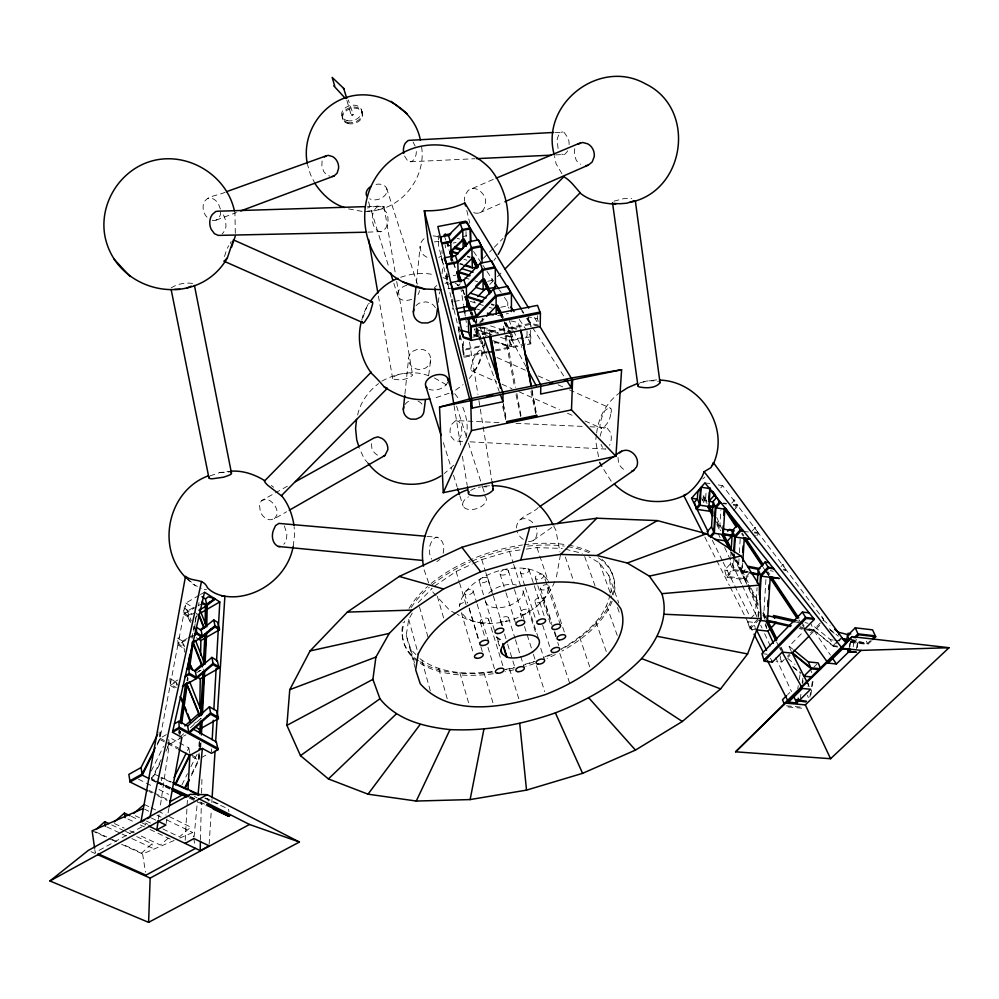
<?xml version="1.0" encoding="UTF-8"?>
<svg xmlns="http://www.w3.org/2000/svg" width="999" height="999" viewBox="0 0 999 999"><rect width="100%" height="100%" fill="white"/><g stroke="black" fill="none" stroke-linecap="round" stroke-linejoin="round"><path stroke-width="0.75" stroke-dasharray="5 3.75" d="M492.669 340.572L511.575 346.678L511.588 336.413L512.887 336.151L512.887 337.25L511.588 337.512L510.239 334.84M525.986 366.583L512.05 340.497L512.062 334.29M512.062 332.729L512.062 328.072L509.315 320.579M530.794 343.843L526.997 336.588L527.047 331.019L530.869 336.713L530.794 343.843L526.236 344.755M538.286 321.366L537.3 318.681L528.059 316.833L530.432 323.351L530.219 342.919L523.051 344.368M199.076 753.021L198.976 758.965L190.996 775.149M199.176 747.09L199.263 741.146M537.3 318.681L537.35 315.721M200.462 839.734L201.361 802.472M201.598 793.156L201.973 777.622M235.314 233.379L234.915 212.387M199.088 746.016L199.338 741.395M199.75 746.378L199.912 743.293M200.012 748.501L200.337 742.344M200.749 747.314L200.986 742.694M185.202 840.284L187.475 798.626M211.513 752.01L211.676 748.913M705.993 493.269L705.594 499.862L706.743 502.135M719.779 527.759L720.841 510.002M747.739 571.453L732.654 569.467L730.369 563.873L730.731 557.829M730.818 556.318L731.093 551.773M733.566 554.308L732.654 569.467L726.398 576.273L726.897 577.385L744.767 579.682L751.086 572.877M738.998 558.741L738.636 564.772L741.62 570.641L749.824 572.315M739.36 552.709L740.184 539.135M741.62 570.641L742.095 562.924M756.905 616.858L755.481 613.398L757.055 587.649M758.041 616.133L758.416 610.064M765.921 579.52L763.81 614.173L765.659 617.807M726.897 577.385L733.191 570.529L733.865 559.89M733.953 558.366L734.24 553.808M742.707 563.111L742.17 571.703L749.65 573.201M758.603 617.22L759.09 609.615M209.141 844.28L211.313 810.189M211.8 802.447L212 799.337M191.396 775.599L198.863 760.214L199.525 753.159M194.093 836.987L197.427 801.26M168.731 739.41L169.268 744.467L159.94 808.553M404.92 393.981L408.566 358.653M416.358 283.067L420.129 246.491M157.193 744.979L159.902 739.485L160.802 730.831M220.579 212.05C221.091 216.758 216.771 221.99 211.825 220.205M322.053 160.976L321.853 166.284L323.751 171.528A10.777 7.655 62.5 0 0 329.807 176.149M428.696 375.112L430.706 359.777A11.014 10.514 -11.9 0 0 422.839 349.463L417.095 349.425L412.063 351.623A11.014 10.177 26.8 0 0 409.852 363.986L411.538 366.196A10.789 8.779 12 0 0 419.293 369.505L424.887 368.381A10.789 9.116 -14.1 0 0 430.244 362.425L430.706 359.777M438.224 302.597L439.622 291.958M442.02 273.714L443.419 263.074M596.465 434.515L595.641 440.684L598.763 458.154M596.678 432.979C598.301 417.707 606.455 402.797 618.706 393.531M178.546 733.154L178.983 730.082M192.108 638.398L193.831 626.311M179.221 733.516L179.658 730.444M193.831 631.243L196.416 613.111M179.408 734.078L179.857 731.006M187.038 680.694L187.462 677.709M194.455 628.721L195.317 622.677M195.529 621.166L196.616 613.623M179.658 733.928L180.032 731.343M187.325 680.219L187.7 677.572M180.082 734.44L180.519 731.368M187.687 681.068L188.112 678.096M196.828 617.032L197.253 614.01M560.439 554.795L556.081 578.896M158.391 819.242L159.053 814.66M415.259 668.319L406.243 635.339L408.703 619.343L412.375 612.887M198.526 605.494L198.976 602.584M849.2 647.577L849.912 643.081M849.824 646.965L850.536 642.457L853.471 639.56M853.171 646.84L853.895 642.245M856.505 648.713L857.492 642.407L855.881 638.811M857.179 647.777L857.879 643.281L851.048 641.508M797.789 688.673L798.263 685.689M799.237 679.707L800.449 672.227M802.197 682.642L802.934 678.146M800.311 698.051L800.911 694.33M802.634 683.753L803.121 680.731M808.104 686.625L808.578 683.641M809.864 697.027L810.589 692.557M811.55 686.575L812.524 680.606M810.788 695.092L813.448 678.658M465.984 437.787C468.756 426.885 466.421 414.922 461.75 404.857M484.453 342.769C483.404 356.056 477.972 368.494 469.193 378.496M166.134 823.476L166.958 818.943M168.069 812.911L168.893 808.378M157.28 743.718L160.027 738.211L170.13 685.414L177.647 681.131M185.627 640.396L177.884 644.855L170.354 684.24L176.261 687.599M196.703 606.655L183.741 614.173L178.097 643.718L183.454 646.915L184.59 649.775M199.176 595.292L185.876 603.034L183.966 613.061L188.012 615.559L190.784 622.539M574.775 148.676L574.238 154.495L576.261 160.24A11.726 9.316 60.1 0 0 580.644 164.236M357.642 414.947C360.302 402.435 368.419 391.146 378.584 383.579M361.75 320.142L363.174 314.585L367.782 304.683L369.343 303.134M293.207 546.391L294.643 534.078L294.106 526.71M561.475 648.875C582.317 636.363 604.894 619.63 610.039 594.43M610.451 592.981L611.251 590.097L608.828 575.399L599.5 562.949L588.948 556.78M230.307 243.506L231.169 241.508M367.757 304.757L365.659 309.827A11.439 1.124 -69.8 0 0 362.375 319.942M224.488 256.493L225.324 253.983A11.426 4.308 -67.5 0 1 228.759 245.717M155.994 782.105L151.811 779.994L159.952 763.423M165.946 751.236L169.268 744.467L181.905 737.387M181.93 784.889L187.462 773.701M190.921 766.708L197.827 752.734L198.976 758.965L191.246 754.844M187.475 750.599L188.811 747.901L168.294 736.887M161.189 759.64L151.623 778.833L158.192 782.155M167.345 747.314L169.393 743.206M151.236 771.041L163.511 746.453M554.67 581.605C540.546 617.719 490.309 635.464 457.317 614.31M542.732 600.586L547.302 593.418L548.851 585.776A4.433 2.398 -18.3 0 0 542.307 585.814A4.433 2.398 -18.3 0 0 542.207 589.909A4.433 2.398 -18.3 0 0 548.826 587.075M493.993 260.402L495.679 257.992M706.892 501.51L704.145 496.041L702.584 496.528L706.705 504.732M720.791 487.837L722.702 485.651L737.237 504.945L735.164 507.255M731.755 503.184L734.477 500.112L737.237 504.945L731.193 504.02M733.728 510.501L737.899 505.819L758.091 532.604L755.331 535.639M440.035 559.265L436.838 561.675M752.247 530.968L755.256 527.659L758.091 532.604L753.583 531.955M749.5 572.939L744.267 578.583L726.398 576.273L724.625 570.154L730.369 563.873M756.917 535.551L758.778 533.516L786.001 569.63L783.865 571.878M287.412 486.188L261.701 500.511L259.353 504.058L260.327 511.688A11.076 8.604 60.6 0 0 270.392 519.792L274.438 518.731L286.563 511.788M733.478 557.317L740.546 571.203L741.121 570.579M740.546 571.203L742.132 570.716L736.475 559.602M758.029 605.531L741.083 572.265L741.658 571.64L758.328 604.27M741.47 572.365L742.469 572.489L746.315 568.331M479.595 322.402L483.741 317.994M781.068 566.608L783.054 564.51L786.001 569.63L783.129 569.243M480.556 322.689L484.715 318.294M453.758 465.184L444.355 473.551M756.493 629.845L749.974 629.108L747.614 621.665L749.587 619.605M750.574 618.568L755.481 613.398M757.854 619.168L749.462 627.971L755.931 628.696M749.974 629.108L758.416 620.267M791.071 650.911L789.11 646.216L803.708 631.38M483.391 258.329L493.194 248.389M494.28 247.277L502.997 238.436M489.797 284.403L493.069 281.094M497.427 276.673L502.872 271.154M418.256 602.559L432.267 588.374M784.252 659.49L781.83 661.95L776.111 661.363M787.387 656.318L789.472 654.208M810.639 632.792L823.676 619.592L820.566 614.248L819.542 614.123M787.999 657.379L790.097 655.257M810.027 635.102L820.703 624.313M837.449 641.321L833.091 645.654L813.598 629.795L811.013 623.95M838.536 640.234L840.721 638.074M809.028 628.808L813.548 629.845L833.466 646.515L837.824 642.182M838.91 641.096L841.096 638.935M813.923 667.095L817.082 663.948M787.712 694.542L789.797 692.482M274.438 518.731L276.823 515.197L276.873 510.139A11.076 7.043 55.3 0 0 268.194 499.812L265.946 499.288L261.701 500.511M870.391 640.646L867.444 643.531L850.149 641.583M850.536 642.457L867.831 644.392L871.765 640.559M538.299 507.542C532.117 514.298 518.381 515.946 516.608 526.261A12.163 10.09 54.2 0 0 516.633 529.22M136.726 836.625L152.01 843.78L141.708 852.996L122.14 844.018M180.232 736.812L183.641 733.778M190.434 727.734L196.104 722.689M197.24 721.678L201.061 718.281L200.999 719.542M528.496 541.458C535.789 542.307 538.661 533.591 536.301 527.872M168.032 838.361L160.315 845.042L138.112 834.627M702.697 478.933L704.844 477.11M203.234 669.08L203.759 669.417M436.813 285.502L434.615 287.512A12.912 2.123 -3.6 0 0 435.739 288.536M535.626 607.392L537.212 606.118M455.544 390.122L463.111 384.665M533.341 540.384L554.932 525.324M210.052 475.924L219.468 472.639L229.982 471.291M434.428 586.188L456.118 571.478L472.315 563.973M225.212 192.158C217.907 196.029 203.284 195.404 203.097 206.643A11.576 9.166 70.3 0 0 209.503 219.156M493.269 179.395L468.306 190.235L465.209 194.917L464.51 197.989A12.712 10.952 69.1 0 0 464.56 201.261M200.499 594.517L204.495 592.195M193.044 607.779L183.966 613.061L183.416 607.604L185.202 606.568M197.989 605.906L201.873 603.646M191.783 613.374L188.012 615.559L186.913 609.777L183.416 607.604M183.741 614.173L187.849 616.695L195.379 612.337M187.163 638.486L178.097 643.718L177.56 638.136L179.37 637.087M188.461 637.749L192.345 635.501M190.797 637.412L194.668 635.177M177.897 679.944L170.354 684.24L169.83 678.471L171.653 677.422M198.589 671.328L200.387 670.304M196.791 672.639L201.86 669.755M158.941 731.88L160.027 738.211L166.408 734.627M194.056 723.438L196.616 722.002M183.491 736.188L185.914 734.827M473.676 212.612C484.115 216.596 488.886 201.348 483.179 194.368A12.712 9.565 60.1 0 0 470.492 188.961M201.486 757.579L207.755 754.095M496.578 637.05C505.856 642.232 500.599 642.032 496.578 637.05L499.325 645.966M381.88 381.143C395.866 373.326 413.324 369.83 428.683 375.761M449.088 393.219L434.053 398.339M475.062 488.224L472.639 489.348A12.55 3.684 -15.8 0 0 470.529 490.634M473.663 563.349L481.755 559.59L509.428 551.423L520.142 549.949M613.973 201.149L623.701 198.664L631.755 198.489M544.855 656.88L550.461 654.345M479.433 212.899L503.459 202.347M121.578 844.305L142.595 853.958L174.101 840.496M179.82 838.049L192.707 832.542L193.481 836.862M398.251 374.6L396.241 375.449A10.152 2.335 -16.1 0 0 393.394 379.096C399.675 380.544 407.829 379.807 412.599 375.212A10.152 2.098 -3.9 0 0 406.131 373.451L403.758 373.489M520.367 519.667L522.514 518.806A12.163 8.529 50.7 0 1 534.178 524.2M215.996 220.192L236.388 212.55M364.922 211.701L375.437 210.614L380.294 209.116A10.377 1.536 -15.9 0 0 383.279 206.393L377.572 206.006L367.432 207.942M499.013 422.565L455.794 420.567L451.885 424.063A10.24 6.781 -87.7 0 0 451.061 436.6L454.87 440.946L463.961 441.496M505.044 669.58L513.798 667.632M525.124 664.26L535.027 661.326M656.655 379.895L645.866 381.193L641.021 382.942A11.101 2.922 -14.2 0 0 639.335 383.978M639.959 382.817L645.866 381.193M400.636 277.31C411.588 273.514 423.726 271.953 435.015 275.1M378.196 209.902C406.081 203.784 426.436 173.926 421.428 145.779M462.312 236.863L466.558 235.677M452.959 287.787L446.141 289.123M445.042 283.316L448.314 282.455M368.044 232.155L382.43 231.493L385.651 228.247A12.8 8.816 86.5 0 0 386.7 212.824L381.743 206.693L367.545 206.556M473.426 334.79L530.432 323.351L539.772 325.374M473.813 335.739L530.856 324.3L538.873 326.236M473.851 335.964L476.673 335.402L481.031 336.813M472.752 337.2L476.998 336.351L479.857 337.275M482.367 342.295L481.056 342.557L481.068 343.656L482.38 343.394L482.367 342.295L477.809 329.046M505.631 335.901L511.588 336.963L510.289 334.365M486.775 352.722L463.998 357.317L463.773 356.331L462.475 349.575L485.202 345.005M494.293 343.169L498.851 342.257L509.965 347.015L509.952 337.287M500.574 337.362L509.278 340.159L526.997 336.588M463.998 357.317L463.811 350.212L482.754 346.403L482.654 340.297M512.05 340.497L523.638 338.174M525.074 337.874L530.869 336.713M487.612 351.523L463.773 356.331L463.361 341.496M495.067 350.012L521.615 344.655M495.879 350.886L524.712 345.067M500.674 307.267L507.779 305.856L509.015 308.304M497.752 315.584L508.391 313.461M454.483 301.461L462.974 299.787M450.124 283.654L447.365 284.203L445.966 277.06L456.031 275.087M487.662 281.293L491.895 280.457L493.094 282.829M453.096 243.032L456.006 242.47M555.581 154.945L564.772 154.333L567.232 151.648A11.289 6.968 85.8 0 0 568.306 149.388M419.967 658.716C440.534 673.875 468.469 674.837 493.007 671.415M526.273 549.1L536.987 547.627L562.362 548.439M219.468 472.639L229.545 471.89M478.321 487.237L480.494 486.963M434.365 241.895L438.936 241.383M484.552 486.213L490.759 485.639M555.132 132.38L564.248 132.505L568.094 138.112A11.289 6.968 85.8 0 1 568.955 146.716M404.52 155.994L407.155 160.09L410.102 161.763L475.099 158.716M372.502 210.976L370.067 211.064A10.39 1.286 -3.9 0 1 367.682 211.064M648.95 380.806L651.61 380.769A11.101 2.398 -2.4 0 1 658.453 381.581M481.83 486.788L484.79 486.788A12.55 3.322 -3.4 0 1 490.184 487.437M443.106 553.309A12.238 8.142 -84.7 0 0 442.52 542.157L439.585 538.199L436.288 537.287A12.238 6.206 -79.9 0 0 429.445 547.702L429.707 554.058L431.655 559.153M515.984 423.339L583.891 426.461M590.059 426.748L606.768 427.634L610.339 432.205A10.777 6.543 -87.9 0 1 609.527 445.317M470.142 441.833L605.906 449.063L602.797 448.014L601.023 444.368M204.233 589.597L206.518 589.71M427.085 536.363L437.962 537.325M786.5 705.818L802.035 707.205L802.472 708.254L785.376 706.743M763.236 653.808L767.257 654.233M362.088 211.388L348.489 208.891M837.324 646.128L833.091 645.654L830.506 639.722L812.199 624.837M833.466 646.515L837.699 646.977M455.794 420.567L459.041 421.628L460.064 423.101L461.65 427.51L461.875 432.804A10.24 5.195 -82 0 1 456.256 441.083M830.506 639.722L833.328 640.047M834.739 640.197L840.371 640.834L841.42 643.194M747.614 621.665L752.746 622.265L755.294 627.409M806.43 629.02L813.548 629.845M805.219 629.782L814.222 630.856L830.419 655.069M433.129 235.889L436.401 236.313A12.587 11.801 -9.3 0 1 438.461 237.025M733.191 570.529L749.687 572.689M741.083 572.265L742.669 571.778L750.436 587.012M724.625 570.154L727.222 570.504M783.853 570.179L786.7 570.554L823.676 619.592M782.042 564.373L783.054 564.51M743.805 531.356L748.301 532.005M754.282 532.867L758.778 533.516M754.257 527.509L755.256 527.659M701.922 499.825L706.343 500.499M721.328 503.309L727.359 504.22M733.378 505.132L737.899 505.819M733.491 499.962L734.477 500.112M704.145 496.041L703.146 495.891L707.017 503.508M704.932 482.854L710.863 483.791M718.256 484.952L722.702 485.651M723.688 502.997L726.56 503.484M770.266 570.679L773.201 571.266M482.33 623.176L473.051 621.203L465.821 617.532L461.151 612.375M510.789 320.904L518.131 322.527L520.054 327.897M795.991 620.579L798.988 621.253M805.007 622.602L808.004 623.276M794.754 621.815L800.748 623.176M380.519 231.88C373.526 230.682 371.728 221.516 372.465 215.472A12.8 7.03 -85.7 0 1 379.907 206.169M799.987 626.76L802.996 627.447M800.062 627.797L806.705 629.258M808.216 629.607L812.749 630.644M799.175 628.571L802.197 629.258M511.65 327.123L520.541 329.233M565.209 549.138L582.255 553.359M482.604 327.16L488.024 328.559L490.347 335.289L482.155 333.029L482.629 338.773M850.624 639.198L867.444 643.531L866.37 641.133M850.998 640.047L867.831 644.392M851.897 640.971L857.492 642.407M512.062 328.072L516.533 329.258M457.23 238.336L459.64 239.061M467.42 256.83L469.905 257.58M447.315 244.867L450.212 245.742M467.395 256.094L470.254 256.968M463.898 259.265L466.858 260.165M459.752 264.073L462.549 264.922M482.542 333.991L489.423 336.076M460.002 263.399L462.974 264.31M464.71 277.772L469.043 279.108M474.825 280.894L477.709 281.793M491.283 304.67L493.868 305.482M561.688 154.071L563.324 154.583M491.421 303.958L494.28 304.845M470.229 301.336L483.366 305.469M489.198 307.305L492.12 308.229M476.76 308.966L479.682 309.89M490.497 325.874L508.978 331.78M480.382 326.96L498.214 332.679M507.13 335.539L511.588 336.963M478.246 327.123L498.426 333.591M491.883 334.565L474.488 328.971L476.673 335.402L476.523 327.784M494.193 341.908L509.965 347.015M442.982 277.622L448.613 279.52M434.428 377.959L445.067 383.978L448.439 387.1M186.438 578.246L193.481 584.552L201.423 588.361M471.266 370.641L496.853 381.968M501.998 384.253L511.963 388.661M519.093 391.82L559.39 409.64M567.519 413.249L575.012 416.571M584.964 420.966L601.71 428.384M481.343 350.537L481.793 351.548A11.251 1.773 -69.8 0 1 478.633 363.211L476.411 368.181L473.264 370.691A11.251 3.359 -58.3 0 1 471.453 365.996L472.09 363.486A11.014 5.47 -67.4 0 1 475.412 355.532L478.171 351.66A11.014 3.809 -80.1 0 1 481.343 350.537L487.037 353.072M496.978 357.517L525.399 370.204M538.199 375.911L549.562 380.981M558.091 384.79L563.773 387.325M569.455 389.872L610.676 408.266M91.059 851.71L95.28 853.596M154.633 774.262L160.227 776.797M161.626 777.434L171.403 781.88M170.792 782.18L161.039 777.746L162.125 784.14L170.504 787.986M205.607 798.026L218.144 803.733L218.644 806.38M204.733 798.201L228.421 808.99L228.933 811.625M170.679 787.549L151.623 778.833L150.774 773.688M190.547 796.64L194.793 798.588M190.072 796.94L194.256 798.85M151.811 779.994L156.019 781.917M157.417 782.554L170.042 788.336M189.66 797.327L194.33 799.4M199.987 801.985L206.481 805.032M189.473 798.238L196.466 801.435M197.864 802.085L206.244 805.931M95.579 831.83L106.768 836.962M112.35 839.522L116.546 841.445M92.133 830.806L107.555 837.874M108.953 838.523L115.971 841.732M106.818 826.922L120.729 833.403M122.128 834.04L126.299 835.988M131.868 838.573L152.747 848.276L152.01 843.78M111.701 824.937L124.213 830.781M125.599 831.43L131.156 834.028M114.51 823.576L124.226 828.121M129.783 830.731L136.713 833.978M127.909 818.993L134.815 822.277M140.347 824.899L144.48 826.872M150.012 829.495L172.115 839.997M142.108 822.889L145.842 824.674L95.217 852.484L94.805 849.6M135.327 815.758L139.46 817.744M146.341 821.041L150.474 823.026M162.874 828.958L179.395 836.887L190.834 827.135L167.557 815.771M131.331 816.37L138.237 819.667M145.13 822.964L147.889 824.287M151.261 817.944L156.568 820.504M144.605 809.165L148.726 811.176M156.98 815.184L161.101 817.182M166.596 819.854L192.707 832.542M144.281 804.395L149.763 807.08M151.136 807.741L156.606 810.414M157.979 811.088L166.184 815.097M149.276 791.57L152.023 792.931M157.505 795.666L167.108 800.436M149.088 790.409L153.197 792.457M154.57 793.144L166.908 799.287M138.449 779.195L153.509 786.75M158.978 789.497L168.556 794.305M159.503 782.816L169.905 788.086M157.38 782.804L169.917 789.135M194.368 796.44L197.128 797.839M456.056 613.648L449.725 610.327L437.075 596.728M160.027 738.211L178.983 748.313M159.902 739.485L177.497 748.838M192.407 756.78L198.863 760.214M179.108 737.811L179.857 738.224M192.632 283.479C185.527 282.267 177.248 283.928 171.191 287.874A11.788 1.811 -4.8 0 0 170.904 288.374M200.524 718.581L201.174 718.943M170.13 685.414L177.26 689.472M169.83 678.471L176.336 682.192L177.46 685.014M458.666 285.552L457.255 284.852L458.291 286.026M177.884 644.855L183.279 648.076L185.002 652.372M177.56 638.136L182.355 640.996L184.615 646.715M196.241 637.699L198.551 639.098M185.876 603.034L193.594 607.842M455.157 283.054L460.114 286.501M271.266 485.439L273.626 487.212M823.176 620.004L830.069 625.599M829.207 628.708L838.411 636.201M830.231 630.094L836.263 635.002M789.11 646.216L792.707 649.15M787.786 658.503L794.967 664.36M792.632 666.345L801.023 673.189M793.169 667.394L800.299 673.264M187.587 578.958L195.792 585.913M406.243 635.339L410.851 649.45L415.909 654.595M436.076 595.641L433.104 592.382L431.193 588.299M368.294 463.486L364.285 458.903L359.465 448.489M421.99 404.145L421.278 403.271A10.115 8.367 12.1 0 0 416.708 400.649M547.639 579.969C526.485 553.896 464.535 573.95 459.378 606.056L459.552 606.668M454.77 393.681L458.454 398.514M462.699 289.76L463.449 290.771M435.439 307.642L433.653 305.344A11.451 9.141 11.9 0 0 425.462 301.873L419.555 303.047A11.451 9.54 -13.4 0 0 415.134 306.805M473.801 300.936L475.199 302.934M353.246 114.535C349.937 112.837 352.172 117.944 353.246 114.535L348.301 99.937M611.201 481.206L602.484 467.482M473.563 251.423L480.856 262.287M482.917 265.347L486.176 270.192M486.988 271.403L493.381 280.906M499.525 290.06L501.173 292.52M504.47 297.427L509.328 304.645M519.243 319.405L526.186 329.732M742.157 532.979L743.868 535.551M768.144 571.977L769.829 574.512M801.348 621.803L804.769 626.947M741.583 533.616L743.281 536.188M765.446 569.305L769.23 575.149M799.013 619.855L801.585 623.713M802.447 624.999L805.007 628.858M766.683 572.002L768.843 575.262M763.161 567.407L765.696 571.216M766.533 572.477L769.068 576.273M521.553 310.627L523.239 313.236M526.61 318.469L531.668 326.311M532.517 327.61L564.547 377.272M522.177 310.314L523.826 312.924M527.135 318.132L530.432 323.351M413.074 142.008L415.147 146.129M534.403 317.482L538.449 324.138M561.888 173.626L556.081 163.749L554.557 156.393M553.758 526.211L555.869 530.182L559.915 551.86M284.34 525.899L286.888 533.653L286.513 539.61A11.601 6.643 -79.1 0 1 283.778 544.28M807.829 683.703L809.252 686.475M717.032 521.453L720.466 528.196M733.641 554.058L735.764 558.216M751.148 588.399L758.216 602.26M763.161 611.962L766.683 618.893M781.056 647.077L783.116 651.136M716.47 522.09L720.828 530.744M731.93 552.534L741.558 571.341M762.849 613.236L766.383 620.167M780.444 647.689L782.105 651.023M716.832 524.637L720.267 531.381M730.656 551.773L732.766 555.931M762.961 615.234L765.084 619.392M776.673 642.17L778.745 646.228M779.432 647.577L780.806 650.287M704.807 537.025L716.058 559.228M716.77 560.614L729.432 585.601M730.132 586.987L752.659 631.393M513.461 330.856L521.878 347.527M502.135 314.747L503.484 317.432M506.168 322.777L511.55 333.479M501.473 314.51L502.809 317.183M505.506 322.54L510.876 333.241M511.55 334.578L512.887 337.25M315.234 183.991L310.452 174.513L307.729 165.285M500.849 315.01L503.533 320.354M504.208 321.703L510.239 333.741M500.187 314.772L501.523 317.445M504.208 322.802L509.577 333.504M712.299 540.234L722.477 560.876M723.151 562.25L749.325 615.322M770.529 658.304L771.815 660.913M223.489 214.935L225.674 220.392L225.961 226.611A12.038 7.443 -85.9 0 1 222.115 233.853M428.658 582.854L423.863 569.093M701.71 498.064L704.994 505.119M718.094 533.379L720.067 537.612M724.65 547.502L741.695 584.24M742.357 585.651L756.78 616.733M760.714 625.212L762.025 628.034M764.647 633.691L771.852 649.225M775.786 657.704L791.52 691.608M716.72 517.432L721.665 528.409M733.141 553.871L735.064 558.141M735.701 559.565L744.267 578.583L742.469 572.489M744.767 579.682L747.964 586.763M748.601 588.186L759.452 612.275M765.134 624.899L766.857 628.721M780.069 658.054L781.83 661.95L779.907 655.569M528.046 318.019L530.856 324.3M810.751 670.229L811.75 672.589M807.392 695.267L808.378 697.639M187.849 616.695L190.647 623.701M186.913 609.777L191.321 620.916M482.754 346.403L499.25 391.583M611.738 572.377L612.35 574.075M608.828 575.399L618.806 603.109M611.251 590.097L612.812 594.442M617.494 607.517L619.58 613.311M599.5 562.949L611.575 596.703M606.805 605.993L618.081 637.799M535.714 413.574L530.844 391.096M509.278 340.159L511.575 346.678M584.677 556.53L595.666 587.662M504.982 330.919L503.084 325.537L504.795 334.69M595.991 622.027L607.529 655.182M520.729 416.67L515.596 392.669M565.309 556.98L574.15 582.617M472.015 312.225L473.002 315.11M473.501 316.546L475.974 323.726M474.675 320.479L475.574 323.089M471.54 311.888L473.514 317.632M474.013 319.081L475.499 323.389M477.322 328.683L482.38 343.394M452.21 258.604L453.171 261.413M453.646 262.812L455.569 268.406M463.061 290.197L464.498 294.368M470.716 312.487L471.715 315.359M472.202 316.795L474.675 323.988M475.999 327.834L480.044 339.61M451.76 258.304L452.722 261.101M453.209 262.5L455.606 269.493M462.612 289.897L464.523 295.467M470.254 312.15L471.241 315.022M471.74 316.458L474.2 323.651M476.024 328.933L481.068 343.656M479.895 326.461L482.554 334.203M505.719 419.78L502.297 404.895M579.632 637.175L590.896 670.292M450.274 258.304L451.086 260.677M536.987 547.627L548.513 582.005M548.851 585.776L565.571 635.714M560.476 625.274L543.718 575.112A4.471 2.435 -18.3 0 1 539.11 579.283A4.471 2.435 -18.3 0 1 535.664 576.448A4.471 2.435 -18.3 0 1 542.632 574.213M540.571 588.886L551.76 622.689M554.682 631.518L556.63 637.399M543.206 598.626L551.923 624.999M554.345 632.317L555.806 636.713M557.742 642.569L558.716 645.504M535.364 578.246L537.325 584.153M537.812 585.626L551.473 626.972M559.827 653.421L569.817 683.666M528.946 569.567L533.816 584.403M534.315 585.876L545.529 619.979M534.977 601.698L539.772 616.358M542.657 625.162L551.298 651.548M520.529 572.727L524.875 586.088M525.362 587.574L536.463 621.703M447.44 241.271L449.35 247.178M446.653 241.895L449.026 249.275M444.305 235.614L445.741 240.035M446.216 241.508L449.063 250.362M538.361 638.061L522.577 589.36A19.543 10.577 -17.6 0 1 506.818 606.405A19.543 10.577 -17.6 0 1 485.402 600.349M509.428 551.423L513.161 562.949M513.623 564.385L520.604 585.976M528.459 610.264L536.038 633.691M540.771 648.339L544.567 660.052M361.226 109.278L362.187 112.25M386.563 188.149L417.382 284.141M456.593 406.193L466.533 437.15M468.431 443.044L482.155 485.801M482.629 487.275L484.527 493.169M508.429 570.804L513.998 588.161M514.46 589.61L524.675 621.428M520.279 613.324L521.678 617.719M524.5 626.51L532.942 652.896M533.404 654.357L535.751 661.688M536.413 665.646L544.717 691.62M499.999 573.975L505.506 591.346M505.969 592.794L515.609 623.189M508.516 617.719L514.985 638.261M515.447 639.735L524.225 667.619M487.874 578.521L492.844 594.467M493.294 595.916L503.696 629.258M481.755 559.59L485.364 571.141M485.814 572.589L492.569 594.255M500.349 620.766L502.172 626.648M504.47 633.99L507.205 642.807M507.667 644.268L515.447 669.243M342.095 116.821L343.019 119.793M368.519 201.848L389.235 268.481M393.843 283.291L397.977 296.628M443.369 442.657L451.648 469.268M453.484 475.174L457.155 487.012M459.915 495.879L463.136 506.218M509.552 668.893L519.405 700.736M496.903 636.863L499.662 645.791M479.458 581.68L484.815 599.1M485.264 600.549L495.092 632.467M488.511 619.08L502.997 666.233M473.014 590.559L476.648 602.497M477.097 603.995L488.449 641.283M480.319 622.152L485.252 638.373M487.937 647.227L495.541 672.29M469.205 608.016L479.058 640.746M480.844 646.69L483.079 654.133M464.635 593.706L467.332 602.672M469.13 608.641L479.458 642.981M456.118 571.478L459.153 581.618M459.59 583.066L466.545 606.243M483.978 672.789L493.981 706.231M765.571 623.738L766.683 627.497M461.326 612.624L473.276 652.822M346.903 100.499L351.248 115.322M459.865 672.739L469.617 706.38M437.362 596.328L443.656 618.069M438.736 668.681L448.289 702.534M419.48 606.893L428.047 637.287M421.99 660.776L431.006 693.368M408.703 619.343L418.256 653.97M410.851 649.45L414.523 662.861M402.098 634.39L402.572 636.138M466.783 210.389L469.78 223.152M558.066 148.476L557.117 139.798A11.301 5.332 -86.5 0 1 562.874 131.955M460.189 335.189L463.811 350.212M441.233 256.281L442.607 263.249L442.445 259.053M458.366 327.672L460.002 339.76L459.827 333.716M220.392 209.091L218.319 203.409A11.588 7.742 62.1 0 0 207.63 198.476M482.217 318.381L482.867 321.366M506.031 335.314L515.709 387.325M516.858 393.444L521.69 419.455M505.082 336.213L514.46 386.563M503.259 403.321L506.381 420.03M503.271 404.433L506.106 419.543M182.355 640.996L183.454 646.915M531.93 389.548L536.426 413.811M531.943 390.709L536.138 413.336M207.742 798.413L208.242 801.073M188.811 747.901L189.723 752.909M176.336 682.192L176.885 685.239M193.731 838.298L195.017 845.504M378.434 296.104L392.682 378.683M384.003 206.593L395.679 275.349M396.715 281.468L412.537 374.662M454.058 405.619L461.138 448.563M462.4 456.231L467.195 485.364M484.016 327.422L485.502 336.613M460.601 286.825L463.573 305.257M464.81 312.949L465.309 316.021M465.546 317.557L467.033 326.773M469.518 342.145L477.934 394.393M478.921 400.549L482.892 425.137M483.141 426.673L491.808 480.457M142.595 853.958L145.492 872.139M416.358 151.523L416.121 154.271A10.702 5.732 -86.9 0 1 410.102 161.763M371.316 443.631L371.99 448.788L373.239 451.161A10.29 6.993 55 0 0 379.121 455.919M438.224 235.439L438.411 239.897M438.461 241.371L438.648 245.829L459.602 332.804L459.79 338.786M441.958 250.624L442.07 253.659M442.357 261.263L442.407 262.362M447.003 274.001L447.365 284.203M446.803 273.127L447.165 283.304M445.929 276.061L445.966 277.06M451.56 299.413L453.096 309.365L452.759 299.101M451.273 258.504L451.373 261.538M459.428 326.81L459.515 329.807M462.312 344.031L462.475 349.575M465.996 231.581L466.183 238.998M476.673 319.942L476.76 324.563M476.81 327.21L476.998 336.351M476.348 318.993L476.398 322.078M491.883 278.684L491.895 280.457M507.779 302.335L507.779 305.856M617.994 457.417L618.568 463.037L619.929 465.634A11.276 8.367 49.8 0 0 626.635 470.829M484.727 496.078A12.238 7.093 -17.6 0 1 480.569 506.943A12.238 7.093 -17.6 0 1 464.335 507.692A12.238 7.093 -17.6 0 1 468.431 496.84M447.739 382.043A11.638 7.318 -17.5 0 1 429.008 389.223M419.28 290.459A11.189 7.455 -17.5 0 1 418.032 294.518M411.625 299.325A11.189 7.455 -17.5 0 1 397.627 295.679A11.189 7.455 -17.5 0 1 407.954 285.002M598.376 557.829A109.865 58.804 -17.6 0 1 613.935 595.192M612.125 601.236A109.865 58.804 -17.6 0 1 561.9 651.086M555.319 654.545A109.865 58.804 -17.6 0 1 547.14 658.403M534.477 663.498A109.865 58.804 -17.6 0 1 525.786 666.433M513.973 669.755A109.865 58.804 -17.6 0 1 505.144 671.74M493.294 673.738A109.865 58.804 -17.6 0 1 404.545 621.128M411.163 607.542A109.865 58.804 -17.6 0 1 429.258 587.262M431.68 585.227A109.865 58.804 -17.6 0 1 470.604 561.763M472.04 561.138A109.865 58.804 -17.6 0 1 521.59 546.952M527.647 546.141A109.865 58.804 -17.6 0 1 564.285 546.091M567.494 546.565A109.865 58.804 -17.6 0 1 590.671 553.446M602.097 559.452A109.79 58.841 -17.6 0 1 612.961 595.004M610.926 601.061A109.79 58.841 -17.6 0 1 561.351 649.4M552.085 654.183A109.79 58.841 -17.6 0 1 543.806 657.916M533.941 661.8A109.79 58.841 -17.6 0 1 523.776 665.197M514.922 667.682A109.79 58.841 -17.6 0 1 506.093 669.742M492.782 672.04A109.79 58.841 -17.6 0 1 419.592 661.475M418.469 660.714A109.79 58.841 -17.6 0 1 403.171 622.452M409.016 608.478A109.79 58.841 -17.6 0 1 427.572 586.525M431.168 583.453A109.79 58.841 -17.6 0 1 522.527 544.967M524.05 544.767A109.79 58.841 -17.6 0 1 566.883 544.83M568.468 545.092A109.79 58.841 -17.6 0 1 592.769 553.084M376.061 184.365A10.702 7.555 -17.4 0 1 386.463 193.094A10.702 7.555 -17.4 0 1 369.642 198.826M424.1 238.686A12.587 11.376 25 0 0 421.615 252.485L423.539 254.957A12.325 9.615 11.8 0 0 429.145 258.067M441.483 255.669A12.313 10.065 -12.5 0 1 438.798 257.442M445.092 244.78A12.587 11.801 -9.3 0 1 445.417 247.864M404.895 404.632A10.115 8.666 -15.1 0 1 408.816 401.223M460.102 283.753A12.912 2.51 -15.6 0 1 457.942 285.602M600.137 436.213A10.777 4.795 -82.3 0 1 605.494 427.46M503.346 621.815A4.371 2.335 -17.5 0 1 500.961 618.631A4.371 2.335 -17.5 0 1 507.892 617.095A4.371 2.335 -17.5 0 1 505.531 621.328M525.437 613.886A4.383 2.335 -17.9 0 1 520.154 612.512A4.383 2.335 -17.9 0 1 526.173 609.203A4.383 2.335 -17.9 0 1 527.335 612.849M542.057 601.236A4.396 2.36 -18.1 0 1 535.227 602.047A4.396 2.36 -18.1 0 1 538.773 597.802A4.396 2.36 -18.1 0 1 543.169 599.899M481.443 622.989A4.396 2.348 -17.2 0 1 482.567 618.831A4.396 2.348 -17.2 0 1 488.648 619.467A4.396 2.348 -17.2 0 1 483.366 623.189M459.503 605.382A4.458 2.423 -16.9 0 1 463.061 602.772A4.458 2.423 -16.9 0 1 467.407 603.046M465.684 591.021A4.495 2.46 -17 0 1 472.739 590.197A4.495 2.46 -17 0 1 469.28 594.555A4.495 2.46 -17 0 1 464.597 592.407M482.48 577.884A4.52 2.485 -17.3 0 1 488.024 579.37A4.52 2.485 -17.3 0 1 481.855 582.817A4.52 2.485 -17.3 0 1 480.531 578.97M505.332 569.655A4.52 2.485 -17.7 0 1 507.804 573.076A4.52 2.485 -17.7 0 1 500.636 574.637A4.52 2.485 -17.7 0 1 503.071 570.154M527.834 568.668A4.495 2.473 -18.1 0 1 526.548 573.064A4.495 2.473 -18.1 0 1 520.404 572.315A4.495 2.473 -18.1 0 1 525.886 568.431M523.314 539.398A12.163 10.09 54.2 0 1 517.382 532.217M488.736 593.306A19.543 10.577 -17.6 0 1 516.495 585.102M610.551 414.31L610.451 415.509A10.814 6.019 -67.4 0 1 607.167 423.389L604.208 427.085A10.814 4.408 -80.5 0 1 600.599 427.884L600.012 426.798A11.039 2.51 -69.8 0 1 602.684 415.247L604.994 410.477L608.341 408.104A11.039 4.033 -58.1 0 1 610.988 412.999L610.551 414.31M348.052 123.564A10.315 7.617 -17.4 0 0 362.674 114.173A10.315 7.617 -17.4 0 0 347.04 110.252A10.315 7.617 -17.4 0 0 348.052 123.564M347.714 122.452A10.315 7.617 -17.4 0 0 362.325 113.074A10.315 7.617 -17.4 0 0 346.69 109.153A10.315 7.617 -17.4 0 0 347.714 122.452M347.128 120.579A10.302 7.617 -17.4 0 0 361.725 111.201A10.302 7.617 -17.4 0 0 346.104 107.28A10.302 7.617 -17.4 0 0 347.128 120.579"/><path stroke-width="1.5" d="M511.426 311.588L511.438 293.344L496.066 296.391L476.61 316.858L459.428 320.279L459.515 323.264M205.657 627.047L205.694 624.325L199.738 609.265M205.919 613.998L206.006 606.58M206.194 626.373L206.418 605.581M206.818 626.76L207.068 604.482M205.17 624L205.382 606.181M175.462 784.877L189.835 755.406L202.36 748.438L211.438 753.346L218.057 749.662L216.321 741.832L193.069 729.058L189.548 732.791L210.527 714.185L218.419 718.643L216.696 710.926L209.415 706.793L187.637 726.073L188.786 732.379L210.589 712.924L209.415 706.793M199.788 708.179L200.25 678.845L219.018 668.181L217.307 660.664L211.9 657.417L195.329 671.365L196.478 677.434L213.062 663.361L211.9 657.417M200.624 655.394L200.861 640.496L219.468 629.807L217.77 622.439L213.774 619.942L201.124 630.182L202.273 636.088L199.725 637.549M362.088 321.453L362.375 322.44A11.201 3.234 -79.8 0 0 365.135 321.178L367.769 317.145A11.201 4.958 -67.5 0 0 371.166 308.978L371.89 306.443A11.439 2.76 -58.5 0 0 370.704 302.073M199.4 732.242L199.45 729.27L218.419 718.643M468.706 332.417L468.381 319.143L537.499 305.369L540.434 313.261L540.209 326.561L471.391 340.372L463.623 337.787L461.038 330.232L468.706 332.417L470.991 339.173L463.236 336.825L461.038 330.232M540.784 386.538L540.646 394.031L571.291 387.724L571.628 378.721L540.072 326.798M148.589 825.986L200.2 850.611L200.424 841.295M148.601 922.352L150.162 878.096L249.488 824.475L299.425 842.032L148.601 922.352L49.95 880.956L88.249 850.449L190.235 794.342L207.23 794.68L299.425 842.032M615.921 456.243L621.603 369.742L572.677 377.759L470.704 398.651L439.535 407.08L443.256 492.707L615.921 456.243L571.49 409.89L572.614 379.283M199.738 733.703L200.387 721.378M200.687 715.471L202.972 671.827M203.359 664.485L204.945 634.153M201.211 715.496L201.423 711.3L189.623 681.668L186.776 684.065L199.663 716.196M203.858 664.647L204.008 661.925L195.479 640.421L192.682 642.669L202.36 666.882M201.91 704.919L202.31 697.127M202.972 684.665L203.297 678.433M204.945 646.665L205.27 640.609M200.811 733.104L201.448 720.779M201.761 714.859L204.033 671.216M204.42 663.885L205.994 633.553M201.386 735.002L202.11 721.141M202.497 713.673L204.67 671.59M205.057 664.26L206.706 632.417M187.987 789.36L189.947 754.158L175.187 783.978M212.188 739.735L213.262 720.267M213.848 709.565L216.121 668.581M216.533 661.101L218.282 629.258M218.356 627.872L219.792 601.935L204.495 592.195L172.49 732.292L181.905 737.387L169.168 806.867M699.562 504.195L697.389 498.863L697.764 492.445L700.524 487.949L699.562 504.195L696.041 508.229L696.515 509.303L712.811 511.725M696.515 509.303L700.074 505.219L701.148 487.225L710.539 488.698M708.803 499.65L709.24 492.282M710.027 536.438L713.773 532.242L711.55 526.798L713.061 501.498L716.683 497.377L720.067 503.109L721.328 503.309M713.773 532.242L715.296 506.893L713.061 501.498M722.801 531.992L723.164 525.874M723.813 515.172L724.175 509.065L724.837 509.165L723.239 534.552L733.179 536.351M731.181 550.262L732.367 530.606L737.362 525.049L738.935 525.287M733.753 551.273L734.665 536.126L732.367 530.606M742.744 552.122L743.119 545.941M757.329 583.104L758.154 569.48L765.047 562.075L768.843 562.587M759.34 594.892L760.539 575.162L758.154 569.48M766.982 618.681L767.17 615.609M767.731 606.393L768.106 600.237M768.768 589.485L769.055 584.865M710.526 537.524L714.31 533.291L715.908 507.829L720.067 503.109M734.34 552.285L735.301 537.075L740.858 530.931L743.805 531.356M742.806 561.563L744.267 538.349L743.581 538.224M759.752 598.963L761.188 576.148L768.668 568.156L773.863 568.843M212.1 797.789L215.047 751.298M215.634 742.007L217.108 718.756M217.307 715.659L224.875 596.341L221.566 595.928M770.229 577.322L767.444 621.316L790.109 626.498M286.9 725.361L289.76 689.672L310.065 650.936L347.327 612.087L399.275 576.448L461.875 547.277L529.757 527.285L596.853 518.219L657.354 520.591L706.493 533.741L740.996 556.006L759.24 585.139L761.088 618.606L747.602 653.945L720.579 688.898L682.342 721.49L635.451 750.087L582.592 773.338L526.535 790.122L470.117 799.575L416.271 801.048L368.007 794.18L328.409 778.92L300.474 755.656L286.9 725.361L372.889 679.37L375.911 657.092L389.248 633.416L412.275 610.102L443.531 588.985L480.669 571.79L520.779 559.964L560.614 554.42L597.027 555.519L627.285 563.024L649.325 576.123L661.887 593.681C669.455 617.594 656.917 640.796 641.608 658.578C617.569 683.291 587.25 700.374 555.369 712.874C521.553 724.7 485.926 731.343 450.012 729.595C424.2 726.822 396.84 720.042 379.945 698.751L372.889 679.37M343.394 88.549L344.255 88.661M198.002 795.042L202.36 748.438M425.474 399.637L424.063 410.364A10.327 9.628 28 0 1 420.804 417.033L416.084 419.168L410.689 419.118A10.327 9.915 -13.9 0 1 403.334 409.34L404.757 395.517M437.425 308.679L436.825 313.249A11.688 10.702 25.9 0 1 433.166 320.629L427.834 322.939L421.715 322.902A11.688 11.064 -10.6 0 1 413.374 312.013L416.046 286.114L424.612 288.998L440.784 289.673M356.543 419.368L355.582 428.521L356.743 439.91L359.003 447.065M180.082 722.389L185.577 683.99L186.651 683.378L187.312 683.753L181.618 723.688M187.662 669.392L189.798 654.495M180.969 721.228L181.406 718.156M182.068 713.548L182.505 710.476M182.942 707.404L183.379 704.332M184.041 699.725L184.478 696.653M184.915 693.581L185.364 690.509M185.802 687.437L186.239 684.365L185.577 683.99M188.961 665.309L189.385 662.325M180.944 723.313L186.651 683.378M188.736 668.781L192.557 641.97L193.207 642.369L189.385 669.155M158.167 820.766L156.843 829.919L165.859 824.987L157.892 821.153M846.303 643.044L847.477 635.564L855.281 627.822L872.577 629.857L875.698 636.725L872.751 639.597M849.587 648.463L849.113 651.473L856.468 652.272L848.501 652.085L848.963 649.075M403.334 409.34L403.783 406.843M413.374 312.013L413.873 309.253M140.859 822.302L185.502 576.273C192.47 582.392 203.421 577.759 207.455 587.762C214.997 595.479 226.024 597.327 236.376 596.703C263.524 594.517 288.299 573.463 293.207 546.391M172.49 732.292L179.233 728.508L178.896 721.278L174.438 723.788M185.152 676.847L189.236 674.525L188.873 667.582L187.038 668.643M194.668 635.177L196.753 633.99L196.366 627.272L201.124 630.182M201.873 603.646L202.497 600.936M470.117 799.575L483.903 729.22M201.561 581.343L149.925 817.307L147.34 818.73M361.388 321.528C356.643 339.161 360.564 359.403 371.865 373.726A11.326 0.649 47.3 0 1 380.856 383.017L384.19 386.888L386.913 388.224A11.326 1.311 37.5 0 0 387.437 388.186L281.343 495.741L267.782 485.314A11.301 2.135 37.3 0 1 264.423 481.093L371.228 372.152M520.779 559.964L529.757 527.285M714.123 462.175C729.432 425.162 698.875 380.931 659.44 380.095M231.493 247.34L235.215 236.338M846.265 643.468L713.473 462.687L710.901 467.669L704.108 471.715L702.384 476.136A71.254 50.924 86 0 1 687.125 493.818L683.691 495.392L703.396 534.253M712.424 465.546L713.473 462.687M443.256 492.707L471.478 430.606L470.729 400.174M416.271 801.048L450.012 729.595M185.277 788.186L189.348 779.794M157.567 734.615L141.059 767.569L128.859 774.387L130.07 782.005L142.308 775.187L154.483 750.461M185.002 787.287L187.662 781.892M174.076 777.622L186.139 753.296M129.882 780.843L142.108 774.013L155.207 747.851M498.201 254.37C514.385 227.547 509.665 192.245 489.96 168.494C469.505 147.602 437.55 138.699 409.84 149.55C342.819 176.286 352.622 277.01 424.612 288.998M635.327 200.824L660.039 382.717C655.669 388.436 646.091 388.311 639.485 386.963A11.101 2.922 -14.2 0 1 638.286 384.952M557.467 523.551L633.666 470.379L636.713 466.708L637.437 464.135A11.276 9.728 53 0 0 631.193 451.873C626.286 448.526 620.391 450.849 616.433 454.72M492.057 481.993L493.294 489.685C488.174 496.278 477.247 497.052 469.667 494.68A12.55 3.684 -15.8 0 1 469.105 491.895M368.007 794.18L420.104 724.5M227.385 257.867C197.652 309.852 117.145 294.605 105.07 236.875C98.189 202.173 122.365 166.071 157.218 159.753C191.296 153.571 227.185 176.773 234.415 210.939M370.342 301.398C377.335 291.396 386.376 282.754 397.939 278.346M697.389 498.863L694.355 502.347L696.54 508.304L691.583 498.251L704.932 482.854L814.36 619.38L804.207 629.707L828.096 663.124L836.388 663.985L850.873 649.75L842.569 648.838L704.108 471.715M710.102 487.899L709.54 488.536L716.633 498.351M709.415 489.335L710.039 488.623L708.978 506.568L713.461 507.305M735.601 751.81L841.92 648.276L852.06 636.663L949.05 647.714L830.569 758.716L735.601 751.81L852.06 636.663M709.29 500.949L715.047 494.393M712.724 516.558L707.916 507.117L708.478 506.493L713.036 515.359M715.296 506.893L719.405 502.222L720.604 502.41M737.886 526.573L725.911 508.603L724.912 508.454L724.337 509.09L736.3 527.06M725.911 508.603L725.349 509.24L715.908 507.829M708.666 536.001L707.367 531.505L711.55 526.798M729.233 548.988L722.165 535.114L722.739 534.477L730.519 549.75M727.659 531.231L729.332 529.358L733.815 530.169M734.665 536.126L740.172 530.019L743.081 530.444M763.074 564.373L745.354 537.787L744.342 537.637L743.768 538.274L762.312 566.146M744.779 538.424L745.354 537.787M760.539 575.162L767.969 567.22L773.101 567.907M798.775 617.944L771.328 576.76L770.316 576.623L769.717 577.26L797.14 618.443M770.729 577.385L771.328 576.76M486.788 316.096L496.153 306.193M510.876 292.47L495.267 267.807L482.867 270.23L466.333 287.2L452.447 289.922L459.203 319.305L476.286 315.909L495.616 295.492L510.876 292.47L507.742 286.338L493.381 289.173L474.075 309.453L457.917 312.662L457.954 313.848M775.986 640.809L766.345 621.878L766.932 621.253L776.585 640.197M475.724 286.251L482.042 279.708L483.017 280.007L466.583 296.978L482.679 301.998M766.57 650.287L756.493 629.845L767.944 631.131L776.423 622.352M494.73 266.958L481.818 246.566L471.903 248.501L457.817 262.637L446.678 264.81L452.235 288.998L466.021 286.288L482.43 269.368L494.73 266.958L491.683 261.001L480.269 263.224L463.873 280.045L450.986 282.567L451.024 283.753M289.26 510.239L384.927 455.469L387.837 449.712A10.29 8.354 60.5 0 0 382.105 438.474L377.897 436.863L374.038 437.949L295.529 481.668M809.14 612.874L802.409 612.062L761.9 653.671L764.31 661.238L772.389 662.075L782.205 652.085L792.182 653.146L811.263 668.843L819.704 669.705M763.798 660.089L805.494 617.444L813.573 618.406M764.31 661.238L806.218 618.418L814.36 619.38M505.169 236.226L563.973 176.561L565.172 177.585A11.389 2.21 47.5 0 1 574.687 186.438L580.194 192.757L505.044 268.943M477.822 296.541L486.538 287.712M478.334 239.935L481.293 245.754L478.334 239.935L469.368 241.671L455.432 255.682L444.418 257.829L444.455 259.003L446.466 263.911L457.517 261.763L471.478 247.652L481.293 245.754L481.518 258.953M472.115 258.242L458.104 272.39L469.73 275.936M807.829 683.703L792.182 653.146L808.978 636.163M560.614 554.42L596.853 518.219M470.079 228.034L465.734 221.179L437.874 226.536L441.658 243.032L450.437 241.333L462.325 229.52L470.079 228.034L467.182 222.34L460.277 223.664L448.401 235.402L440.484 236.925L440.534 238.099M803.408 675.149L803.858 676.198L811.263 668.843M786.675 695.579L782.504 699.712L784.452 704.482M444.418 257.829L446.466 263.911L441.87 243.906L450.736 242.183L462.737 230.344L470.591 228.833L477.584 239.885M788.548 702.172L802.422 688.473L810.664 689.248L796.765 702.921L788.548 702.172L767.432 660.539M828.096 663.124L842.569 648.838M854.058 637.724L857.979 633.853L875.299 635.851L872.352 638.736M855.431 637.624L858.366 634.727L875.698 636.725M786.35 703.184L805.331 704.894L861.113 650.386L949.05 647.714M328.409 778.92L396.166 714.06M96.291 829.282L104.745 821.69L108.916 823.638M184.827 725.973L198.676 713.736M619.655 452.934L621.565 451.261M114.261 821.94L124.438 813.074L129.957 815.708M133.741 813.436L144.281 804.395M194.68 670.466L201.486 664.697M182.392 686.55L196.316 678.633L213.012 664.597L219.018 668.181M213.774 619.942L214.947 625.749L202.273 636.088L196.953 632.842L194.942 634.015M200.25 629.82L203.496 627.197L198.314 614.185M192.145 642.981L202.11 637.25L214.885 626.96L219.468 629.807M206.656 604.745L214.485 598.563L208.279 596.79L205.507 598.963L206.656 604.745L202.135 602.497M198.938 610.264L206.493 605.881L215.197 599.013L212.687 600.461M300.474 755.656L379.945 698.751M619.967 392.657L627.747 387.674L637.424 383.554M539.585 506.68L613.873 456.456M240.759 210.914L333.978 176.024L337.075 173.214L338.611 168.319A10.777 8.879 71.5 0 0 332.642 156.606L328.346 155.357L326.311 155.807L226.673 191.633M324.425 156.968L326.311 155.807M207.692 603.359L210.19 601.91M201.311 612.649L219.792 601.935M597.027 555.519L657.354 520.591M209.852 629.857L214.885 626.96M185.427 675.636L189.448 673.351L196.478 677.434M186.413 683.166L199.912 715.396M577.834 144.268L582.604 142.47L587.724 143.831A11.751 10.49 70.8 0 1 594.23 156.643L592.17 162.025L588.261 165.122L504.87 201.736M172.777 731.043L179.458 727.284L218.069 748.363M206.681 716.358L210.527 714.185M198.926 749.1L200.012 748.501M142.145 821.59L144.743 820.154M49.95 880.956L207.23 794.68M506.618 657.067L501.623 653.408A19.918 10.377 -17.6 0 1 521.79 635.327A19.918 10.377 -17.6 0 1 537.662 646.977A19.918 10.377 -17.6 0 1 506.618 657.067L502.947 645.204M228.609 816.183L229.695 815.596L208.978 805.082L207.879 805.681L228.609 816.183L213.237 809.128M185.04 843.381L193.943 838.548L209.041 845.828L200.2 850.611M195.529 848.376L145.966 875.174L98.039 853.745M441.009 475.899C418.007 490.509 384.69 485.776 368.294 463.486M208.279 475.861C167.894 490.459 155.369 548.389 186.438 578.246M384.927 455.469L383.229 456.256M467.307 489.86C436.813 500.674 417.532 534.49 423.501 566.133M528.746 308.167L464.822 202.997C452.272 208.803 438.111 211.189 424.325 210.727L428.134 241.958L470.054 400.661M686.076 494.517C663.186 506.718 632.567 502.872 614.36 484.028M143.232 808.503L92.133 830.806L94.605 848.151M633.666 470.379L631.555 471.228M496.128 178.209L580.119 142.969M614.01 203.359A11.376 1.449 -3 0 0 620.966 203.684L626.91 203.184L631.93 201.561A11.389 1.998 -14.7 0 0 633.691 200.687M289.76 689.672L375.911 657.092M186.463 288.062L188.948 287.138A11.763 1.848 -16.8 0 0 191.221 286.139M627.285 563.024L706.493 533.741M629.82 202.41C685.489 191.496 697.215 108.404 645.242 83.741C599.338 57.842 540.097 104.271 554.258 154.92M310.065 650.936L389.248 633.416M649.325 576.123L740.996 556.006M470.841 403.646L472.028 408.141L502.972 401.773L502.922 392.807L483.566 336.925M471.478 430.606L571.49 409.89M486.625 396.141L492.557 394.93M549.612 383.229L552.547 382.629M564.285 380.219L567.22 379.62M439.535 407.08L621.603 369.742M488.286 352.422L492.844 351.498M501.461 313.411L497.427 305.394L496.153 305.644L500.174 313.674M539.984 312.075L470.679 325.911L470.991 339.173M471.391 340.372L471.078 327.11L540.434 313.261M475.886 287.425L483.179 289.673L495.429 287.25L495.267 267.807M469.755 310.714L465.284 296.678L466.558 296.428L471.516 310.789M465.322 297.777L466.595 297.515L466.333 287.2M456.143 308.766L466.82 306.643L475.649 309.415M463.948 265.347L472.315 267.882L476.523 267.058M459.74 281.543L456.843 272.09L458.091 271.84L461.451 281.593M490.959 292.52L484.278 279.208L483.017 279.458L489.685 292.769M466.883 244.618L464.21 239.285L462.987 239.523L466.321 246.191M465.571 243.032L464.235 240.372L463.012 240.609L465.684 245.941M450.736 242.183L451.223 256.993L449.837 252.697L449.8 251.611L451.036 251.373L452.972 256.968M478.234 267.195L473.339 257.455L472.102 257.692L476.985 267.445M450.849 233.803L445.517 234.827L448.439 235.714M429.82 398.838C413.786 401.76 397.465 395.841 384.265 386.95M661.887 593.681L759.24 585.139M553.583 132.455L409.615 140.322L408.054 140.547L405.394 143.082A10.702 7.205 84.9 0 0 403.733 153.359M476.648 158.641L550.936 155.17M364.46 206.656L217.645 211.226L215.634 211.563L212.213 214.598A12.063 9.016 85.4 0 0 211.139 229.221L214.46 233.704L218.294 235.402L366.483 232.193M347.327 612.087L412.275 610.102M179.957 289.323L177.273 289.385A11.788 1.811 -4.8 0 1 174.725 289.323M664.522 614.26L761.088 618.606M231.069 471.153C243.157 470.429 254.633 474.425 264.785 480.694M492.195 485.701C517.732 485.502 542.42 501.748 553.059 524.887M425.524 536.226L278.946 523.401L275.524 525.599L273.376 530.332A11.601 8.379 -83.9 0 0 276.91 545.666A11.601 6.643 -79.1 0 0 280.269 546.503M796.39 699.725L806.43 701.236L805.718 701.947L795.566 700.399M278.509 546.478L422.515 560.439M803.858 676.198L812.287 677.035M792.182 653.146L791.57 652.085L810.813 667.794L820.666 668.793L818.144 662.899L808.303 661.875L793.905 650.137M841.92 648.276L861.113 650.386M842.507 639.085L845.341 639.41M615.671 204.358C603.121 203.147 589.572 201.224 579.707 192.67M759.839 620.429L775.012 622.19M766.345 621.878L767.357 621.99M761.188 576.148L779.195 578.496L771.802 577.01M714.485 539.26L725.936 540.871M707.367 531.505L708.041 531.605L697.077 509.378M714.31 533.291L732.117 535.814L727.372 541.071L731.218 549.6M722.165 535.114L723.176 535.252M735.301 537.075L750.386 539.21M700.074 505.219L712.262 507.055M707.916 507.117L709.477 506.643L712.911 513.374M691.583 498.251L697.489 499.15M709.278 501.373L713.548 502.097M708.453 505.544L713.586 506.418M745.666 538.261L748.676 538.798M723.576 529.108L734.115 531.031M722.702 533.516L733.466 535.514M657.479 636.375L747.602 653.945M748.239 566.258L759.977 568.618M748.376 567.382L758.641 569.442M751.086 572.877L754.045 573.463M751.148 573.501L758.628 574.999M751.335 572.627L758.94 574.175M795.991 620.579L773.463 615.509L774.662 618.393M767.794 615.734L794.754 621.815M766.882 620.217L791.183 625.761M847.989 633.279L850.786 633.99M834.664 629.333L838.111 632.142L849.237 634.977M842.12 638.436L847.701 639.884M842.519 639.298L848.201 640.771M399.275 576.448L443.531 588.985M446.928 234.565L449.775 235.414M462.05 239.785L462.999 240.06L451.061 251.91L457.929 253.983M454.557 247.053L461.8 249.238M454.682 248.314L460.551 250.087M457.38 253.059L450.761 251.061L462.599 239.785M465.946 265.222L470.417 266.583M457.804 271.503L469.942 275.249M461.8 268.656L473.114 272.153M470.279 293.157L486.038 298.077M467.182 296.353L482.867 301.273M487.412 313.112L493.294 314.96M467.969 306.193L475.299 308.504M402.959 281.918L413.961 285.489M344.48 207.492C332.23 203.821 322.302 194.38 315.234 183.991M641.608 658.578L720.579 688.898M420.379 140.135C414.098 106.581 374.525 85.926 342.994 98.626C317.719 108.791 301.96 137.138 307.342 163.973M363.186 322.802L223.838 261.126A11.663 1.986 -58.6 0 0 224.713 260.652L227.41 257.779L233.429 239.885L372.452 301.935M98.102 854.844L150.162 878.096M172.802 782.517L199.35 794.592M174.975 784.078L187.5 789.784M190.297 791.058L198.651 794.854M172.103 788.199L189.123 795.991M206.83 804.607L219.405 810.364M171.441 788.985L188.262 796.69M207.068 805.231L229.695 815.596M186.676 796.952L172.702 790.546L181.88 795.179L169.842 801.81L169.655 800.661M130.07 782.005L147.902 790.883M142.308 775.187L149.101 778.621M198.501 798.551L249.488 824.475M178.858 749.575L189.835 755.406M179.233 728.508L218.057 749.662M178.896 721.278L187.637 726.073M195.479 727.072L199.45 729.27M210.589 712.924L218.444 717.357M189.236 674.525L196.316 678.633M196.616 676.723L200.25 678.845M188.873 667.582L195.329 671.365M213.062 663.361L219.031 666.92M198.551 639.098L200.861 640.496M196.753 633.99L202.11 637.25M214.947 625.749L219.48 628.571M202.435 603.321L206.493 605.881M202.035 596.765L205.507 598.963M618.206 679.495L682.342 721.49M391.084 101.324L398.039 106.706M399.35 107.705L407.28 113.836M345.304 98.377L333.841 85.914L334.69 85.926L332.155 77.398L343.668 88.362L346.79 98.501M114.223 259.353L130.107 276.511M281.343 495.479C288.374 503.533 292.32 514.785 293.993 525.237M588.848 697.939L635.451 750.087M461.875 547.277L480.669 571.79M740.858 530.931L737.362 525.049M768.668 568.156L765.047 562.075M806.218 618.418L802.409 612.062M712.762 491.583L714.535 494.03M712.312 491.146L715.858 496.053M494.867 283.142L498.701 288.836M510.876 306.968L514.035 311.651M832.117 657.617L836.388 663.985M724.912 508.454L736.875 526.423M744.342 537.637L762.911 565.509M770.316 576.623L797.751 617.819M566.233 379.895L571.291 387.724M511.438 293.344L521.353 309.003M494.905 286.401L495.429 287.25M599.612 462.412L601.773 466.208M782.205 652.085L802.422 688.473M526.723 367.957L536.251 385.801M723.738 534.627L731.518 549.887M767.956 621.378L776.91 638.96M754.058 634.178L763.211 652.21M524.687 353.084L540.809 385.04M477.559 266.895L473.339 257.455M489.635 290.946L484.278 279.208M500.799 313.174L497.427 305.394M472.127 258.791L477.01 268.544M483.029 280.557L489.697 293.868M496.153 306.743L499.512 313.436M771.815 660.913L772.389 662.075M805.331 704.894L830.569 758.716M793.481 695.853L796.765 702.921M767.944 631.131L773.426 643.294M555.369 712.874L582.592 773.338M855.281 627.822L858.366 634.727M847.477 635.564L849.612 640.384M847.427 649.662L848.501 652.085M838.111 632.142L839.148 634.515M808.303 661.875L810.813 667.794M798.151 698.176L799.15 700.574M180.107 696.553L190.359 722.052M189.023 662.412L191.895 669.58M190.846 665.496L192.557 669.792M181.393 698.176L182.517 700.998M184.778 706.655L186.476 710.901M187.612 713.723L190.434 720.791M192.844 641.508L202.547 665.946M199.338 615.259L204.47 628.246M500.312 394.493L502.972 401.773M493.381 289.173L495.616 295.492M480.269 263.224L482.43 269.368M469.368 241.671L471.478 247.652M460.277 223.664L462.325 229.52M451.073 252.46L452.522 256.656M458.129 272.939L461.001 281.293M467.082 298.951L471.041 310.452M449.8 251.611L451.723 257.205M456.843 272.09L460.189 281.843M465.284 296.678L470.229 311.051M463.873 280.045L466.021 286.288M474.075 309.453L476.286 315.909M448.401 235.402L450.437 241.333M455.432 255.682L457.517 261.763M468.381 319.143L471.078 327.11M447.589 378.184L452.797 394.393M390.621 272.927L392.919 280.332M425.911 386.488L441.071 435.264M457.617 488.486L459.453 494.393M502.809 643.543L506.943 656.892M501.036 650.249L501.948 653.221M464.822 202.997L465.609 205.956M424.325 210.727L471.815 399.175M459.428 320.279L463.236 336.825M171.216 289.897L208.903 477.772M194.43 285.414L231.468 473.114M457.917 312.662L459.203 319.305M450.986 282.567L452.235 288.998M440.484 236.925L441.658 243.032M500.412 388.124L490.759 336.488L489.423 336.076L497.44 378.896M490.559 336.426L499.038 381.768M520.966 330.419L531.368 386.513M520.754 330.369L530.819 384.665M368.668 239.523L377.897 293.044M434.865 289.048L453.808 404.083M467.457 486.9L468.469 493.031M141.059 767.569L142.108 774.013M463.823 306.805L464.81 312.949M124.438 813.074L125.15 817.681M104.745 821.69L105.419 826.285M612.512 202.697L637.949 385.814M519.717 723.513L526.535 790.122M446.678 264.81L446.778 267.869M452.447 289.922L452.547 292.982M457.817 262.637L458.354 280.519M466.633 299.038L466.82 306.643M464.21 239.285L464.235 240.372M462.737 230.344L463.211 248.164M471.853 400.674L472.028 408.141M467.182 222.34L467.22 223.514M470.591 228.833L470.879 241.833M470.104 229.483L470.404 242.52M471.903 248.501L472.315 267.882M482.867 270.23L483.179 289.673M481.818 246.566L482.08 262.662M491.683 261.001L491.695 262.175M496.066 296.391L496.228 314.36M507.742 286.338L507.742 287.525M427.135 388.049A11.638 7.318 -17.5 0 1 433.491 375.686A11.638 7.318 -17.5 0 1 448.052 380.032M366.683 195.916A10.702 7.555 -17.4 0 1 370.904 186.388M333.978 176.024A10.777 7.655 62.5 0 1 331.968 176.436M588.261 165.122A11.726 9.316 60.1 0 1 585.801 165.584M230.881 472.44A11.513 2.822 -5.4 0 1 228.646 475.424L223.764 477.172L212.625 478.746A11.513 2.86 -17.6 0 1 209.103 476.935M659.615 382.118A11.101 2.398 -2.4 0 1 660.039 382.717M493.081 488.823A12.55 3.322 -3.4 0 1 493.294 489.685M536.713 415.322L536.688 416.346L506.668 422.565L506.668 421.541L536.713 415.322M418.256 653.97L415.671 669.817L420.242 683.728C450.999 718.643 506.78 706.83 545.641 694.505C568.568 685.464 590.397 673.139 607.529 655.182C618.269 642.457 626.873 625.761 620.903 608.953C600.112 575.923 554.008 580.169 520.604 585.976C480.731 596.241 437.375 615.047 418.256 653.97M445.492 234.29L444.268 234.528L444.305 235.614L445.529 235.377L445.492 234.29M497.564 673.276A4.471 2.298 -17.2 0 0 504.045 669.767A4.471 2.298 -17.2 0 0 497.539 669.168A4.471 2.298 -17.2 0 0 497.564 673.276M476.685 658.316A4.545 2.373 -16.9 0 0 483.241 654.732A4.545 2.373 -16.9 0 0 476.598 654.083A4.545 2.373 -16.9 0 0 476.685 658.316M481.993 645.516A4.583 2.41 -17.1 0 0 488.611 641.895A4.583 2.41 -17.1 0 0 481.918 641.221A4.583 2.41 -17.1 0 0 481.993 645.516M497.177 633.528A4.608 2.435 -17.4 0 0 503.846 629.882A4.608 2.435 -17.4 0 0 497.152 629.17A4.608 2.435 -17.4 0 0 497.177 633.528M518.119 625.711A4.608 2.435 -17.7 0 0 524.812 622.04A4.608 2.435 -17.7 0 0 518.156 621.328A4.608 2.435 -17.7 0 0 518.119 625.711M538.973 624.25A4.595 2.423 -18.1 0 0 545.666 620.604A4.595 2.423 -18.1 0 0 539.073 619.88A4.595 2.423 -18.1 0 0 538.973 624.25M553.946 629.507A4.558 2.385 -18.3 0 0 560.614 625.886A4.558 2.385 -18.3 0 0 554.095 625.174A4.558 2.385 -18.3 0 0 553.946 629.507M559.09 639.897A4.52 2.348 -18.3 0 0 565.696 636.326A4.52 2.348 -18.3 0 0 559.253 635.639A4.52 2.348 -18.3 0 0 559.09 639.897M517.894 671.69A4.458 2.285 -17.5 0 0 524.375 668.194A4.458 2.285 -17.5 0 0 517.932 667.582A4.458 2.285 -17.5 0 0 517.894 671.69M538.186 664.148A4.458 2.285 -17.9 0 0 544.692 660.639A4.458 2.285 -17.9 0 0 538.286 660.014A4.458 2.285 -17.9 0 0 538.186 664.148M553.246 652.559A4.483 2.31 -18.1 0 0 559.802 649.025A4.483 2.31 -18.1 0 0 553.396 648.376A4.483 2.31 -18.1 0 0 553.246 652.559"/></g></svg>
